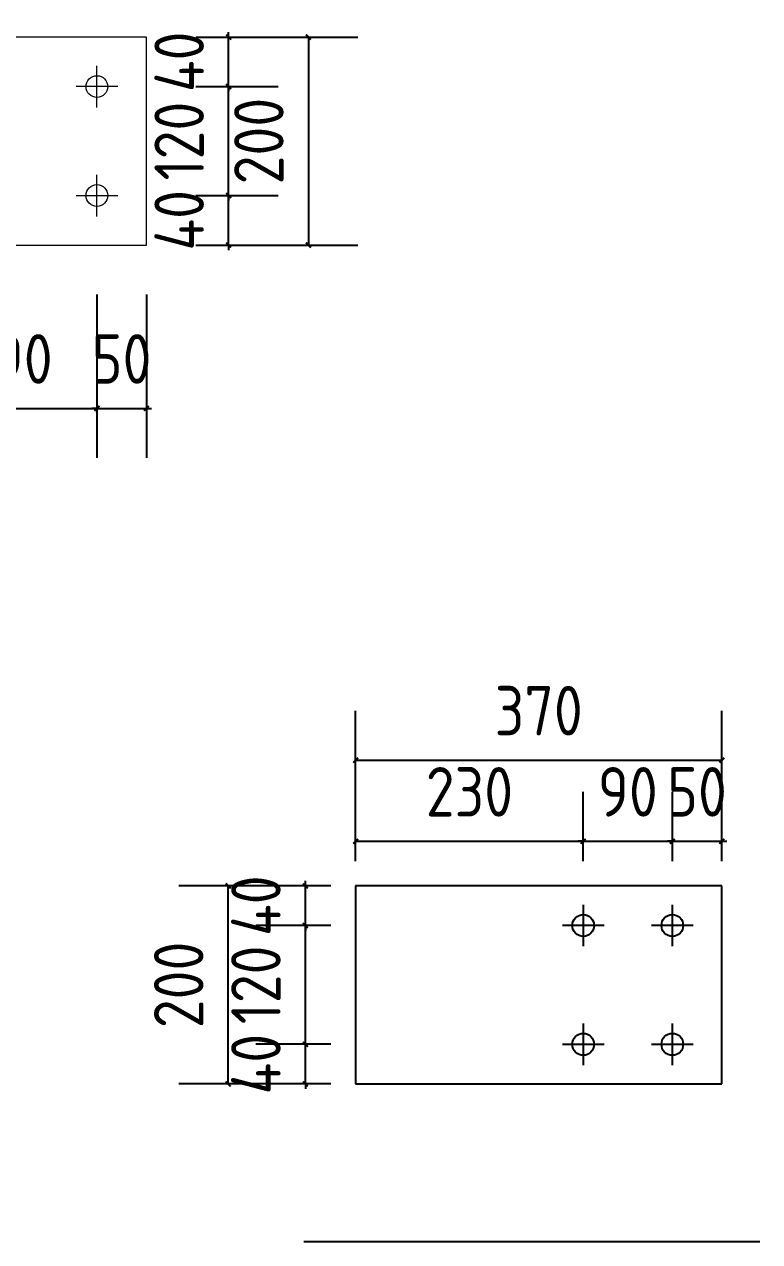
# Model space of a CAD drawing. Extents: x 411778 to 673094, y -11605 to 324395.
# Drawn here: x 490296 to 491782, y 129825 to 132284 of the extents above; entities that cross this region are included whole.
import ezdxf

# ---------------------------------------------------------------- set-up
doc = ezdxf.new("R2010")
doc.units = 0
doc.header["$LTSCALE"] = 1000
doc.header["$MEASUREMENT"] = 0
doc.styles.get("Standard").update_dxf_attribs({"font": 'gbenor.shx', "bigfont": 'gbcbig.shx'})
doc.dimstyles.get("Standard").update_dxf_attribs({"dimscale": 100, "dimtxt": 3.5, "dimasz": 1, "dimexe": 2.5, "dimexo": 3, "dimgap": 1.5, "dimtad": 1, "dimdec": 0, "dimzin": 0, "dimdsep": 46, "dimtxsty": 'Standard', "dimblk": 'ARCHTICK', "dimcen": 0.09, "dimadec": 0, "dimazin": 0, "dimtfac": 1, "dimtdec": 0, "dimtix": 1, "dimtmove": 2, "dimatfit": 3, "dimfxl": 1, "dimtolj": 1, "dimtzin": 0, "dimarcsym": 0})

# ---------------------------------------------------------------- blocks, each defined once
blk = doc.blocks.new('_ArchTick')
at = {"color": 0, "linetype": 'ByBlock', "const_width": 0.4}
blk.add_lwpolyline([(-0.5, -0.5), (0.5, 0.5)], dxfattribs=at)
blk = doc.blocks.new('*D80')
at = {"color": 3, "lineweight": -2}
for p, q in [((490143, 131737.9), (490143, 131407.9)), ((490443, 131737.9), (490443, 131407.9)), ((490143, 131507.9), (490443, 131507.9))]:
    blk.add_line(p, q, dxfattribs=at)
at = {"layer": 'Defpoints', "color": 0}
for p in [(490143, 131837.9), (490443, 131837.9), (490443, 131507.9)]:
    blk.add_point(p, dxfattribs=at)
at = {"color": 3, "lineweight": -2, "xscale": 10, "yscale": 10, "zscale": 10, "rotation": 180}
blk.add_blockref('_ArchTick', (490143, 131507.9), dxfattribs=at)
at = {"color": 3, "lineweight": -2, "xscale": 10, "yscale": 10, "zscale": 10}
blk.add_blockref('_ArchTick', (490443, 131507.9), dxfattribs=at)
at = {"color": 0, "lineweight": 15, "insert": (490293, 131607.9), "char_height": 100, "attachment_point": 5}
blk.add_mtext('\\A1;90', dxfattribs=at)
blk = doc.blocks.new('*D107')
at = {"color": 3, "lineweight": -2}
for p, q in [((490443, 131737.9), (490443, 131407.9)), ((490543, 131737.9), (490543, 131407.9)), ((490443, 131507.9), (490433, 131507.9)), ((490443, 131507.9), (490543, 131507.9)), ((490543, 131507.9), (490553, 131507.9))]:
    blk.add_line(p, q, dxfattribs=at)
at = {"layer": 'Defpoints', "color": 0}
for p in [(490443, 131837.9), (490543, 131837.9), (490543, 131507.9)]:
    blk.add_point(p, dxfattribs=at)
at = {"color": 3, "lineweight": -2, "xscale": 10, "yscale": 10, "zscale": 10}
blk.add_blockref('_ArchTick', (490443, 131507.9), dxfattribs=at)
at = {"color": 3, "lineweight": -2, "xscale": 10, "yscale": 10, "zscale": 10, "rotation": 180}
blk.add_blockref('_ArchTick', (490543, 131507.9), dxfattribs=at)
at = {"color": 0, "lineweight": 15, "insert": (490493, 131607.9), "char_height": 100, "attachment_point": 5}
blk.add_mtext('\\A1;50', dxfattribs=at)
blk = doc.blocks.new('*D90')
at = {"color": 3, "lineweight": -2}
for p, q in [((490643, 131937.9), (490809.2, 131937.9)), ((490709.2, 131937.9), (490709.2, 131947.9)), ((490709.2, 131837.9), (490709.2, 131937.9)), ((490643, 131837.9), (490809.2, 131837.9)), ((490709.2, 131837.9), (490709.2, 131827.9))]:
    blk.add_line(p, q, dxfattribs=at)
at = {"layer": 'Defpoints', "color": 0}
for p in [(490543, 131937.9), (490709.2, 131937.9), (490543, 131837.9)]:
    blk.add_point(p, dxfattribs=at)
at = {"color": 3, "lineweight": -2, "xscale": 10, "yscale": 10, "zscale": 10}
for p, rotation in [((490709.2, 131937.9), 270), ((490709.2, 131837.9), 90)]:
    blk.add_blockref('_ArchTick', p, dxfattribs=dict(at, rotation=rotation))
at = {"color": 0, "lineweight": 15, "insert": (490609.2, 131887.9), "char_height": 100, "attachment_point": 5, "rotation": 90}
blk.add_mtext('\\A1;40', dxfattribs=at)
blk = doc.blocks.new('*D91')
at = {"color": 3, "lineweight": -2}
for p, q in [((490643, 132157.9), (490809.2, 132157.9)), ((490709.2, 132157.9), (490709.2, 132167.9)), ((490709.2, 131937.9), (490709.2, 132157.9)), ((490643, 131937.9), (490809.2, 131937.9)), ((490709.2, 131937.9), (490709.2, 131927.9))]:
    blk.add_line(p, q, dxfattribs=at)
at = {"layer": 'Defpoints', "color": 0}
for p in [(490543, 132157.9), (490709.2, 132157.9), (490543, 131937.9)]:
    blk.add_point(p, dxfattribs=at)
at = {"color": 3, "lineweight": -2, "xscale": 10, "yscale": 10, "zscale": 10}
for p, rotation in [((490709.2, 132157.9), 270), ((490709.2, 131937.9), 90)]:
    blk.add_blockref('_ArchTick', p, dxfattribs=dict(at, rotation=rotation))
at = {"color": 0, "lineweight": 15, "insert": (490609.2, 132047.9), "char_height": 100, "attachment_point": 5, "rotation": 90}
blk.add_mtext('\\A1;120', dxfattribs=at)
blk = doc.blocks.new('*D92')
at = {"color": 3, "lineweight": -2}
for p, q in [((490643, 132257.9), (490809.2, 132257.9)), ((490709.2, 132257.9), (490709.2, 132267.9)), ((490709.2, 132157.9), (490709.2, 132257.9)), ((490643, 132157.9), (490809.2, 132157.9)), ((490709.2, 132157.9), (490709.2, 132147.9))]:
    blk.add_line(p, q, dxfattribs=at)
at = {"layer": 'Defpoints', "color": 0}
for p in [(490543, 132257.9), (490709.2, 132257.9), (490543, 132157.9)]:
    blk.add_point(p, dxfattribs=at)
at = {"color": 3, "lineweight": -2, "xscale": 10, "yscale": 10, "zscale": 10}
for p, rotation in [((490709.2, 132257.9), 270), ((490709.2, 132157.9), 90)]:
    blk.add_blockref('_ArchTick', p, dxfattribs=dict(at, rotation=rotation))
at = {"color": 0, "lineweight": 15, "insert": (490609.2, 132207.9), "char_height": 100, "attachment_point": 5, "rotation": 90}
blk.add_mtext('\\A1;40', dxfattribs=at)
blk = doc.blocks.new('*D93')
at = {"color": 3, "lineweight": -2}
for p, q in [((490643, 132257.9), (490970.3, 132257.9)), ((490870.3, 132257.9), (490870.3, 131837.9)), ((490643, 131837.9), (490970.3, 131837.9))]:
    blk.add_line(p, q, dxfattribs=at)
at = {"layer": 'Defpoints', "color": 0}
for p in [(490543, 132257.9), (490543, 131837.9), (490870.3, 131837.9)]:
    blk.add_point(p, dxfattribs=at)
at = {"color": 3, "lineweight": -2, "xscale": 10, "yscale": 10, "zscale": 10}
for p, rotation in [((490870.3, 132257.9), 90), ((490870.3, 131837.9), 270)]:
    blk.add_blockref('_ArchTick', p, dxfattribs=dict(at, rotation=rotation))
at = {"color": 0, "lineweight": 15, "insert": (490770.3, 132047.9), "char_height": 100, "attachment_point": 5, "rotation": 90}
blk.add_mtext('\\A1;200', dxfattribs=at)
blk = doc.blocks.new('*D119')
at = {"color": 3, "lineweight": -2}
for p, q in [((490864.3, 130223.6), (490864.3, 130233.6)), ((490915.8, 130223.6), (490764.3, 130223.6)), ((490864.3, 130143.6), (490864.3, 130223.6)), ((490915.8, 130143.6), (490764.3, 130143.6)), ((490864.3, 130143.6), (490864.3, 130133.6))]:
    blk.add_line(p, q, dxfattribs=at)
at = {"layer": 'Defpoints', "color": 0}
for p in [(490864.3, 130223.6), (490965.8, 130223.6), (490965.8, 130143.6)]:
    blk.add_point(p, dxfattribs=at)
at = {"color": 3, "lineweight": -2, "xscale": 10, "yscale": 10, "zscale": 10}
for p, rotation in [((490864.3, 130223.6), 270), ((490864.3, 130143.6), 90)]:
    blk.add_blockref('_ArchTick', p, dxfattribs=dict(at, rotation=rotation))
at = {"color": 0, "insert": (490764.3, 130183.6), "char_height": 100, "attachment_point": 5, "rotation": 90}
blk.add_mtext('\\A1;40', dxfattribs=at)
blk = doc.blocks.new('*D101')
at = {"color": 3, "lineweight": -2}
for p, q in [((490915.8, 130463.6), (490764.3, 130463.6)), ((490864.3, 130223.6), (490864.3, 130463.6)), ((490915.8, 130223.6), (490764.3, 130223.6))]:
    blk.add_line(p, q, dxfattribs=at)
at = {"layer": 'Defpoints', "color": 0}
for p in [(490864.3, 130463.6), (490965.8, 130463.6), (490965.8, 130223.6)]:
    blk.add_point(p, dxfattribs=at)
at = {"color": 3, "lineweight": -2, "xscale": 10, "yscale": 10, "zscale": 10}
for p, rotation in [((490864.3, 130463.6), 90), ((490864.3, 130223.6), 270)]:
    blk.add_blockref('_ArchTick', p, dxfattribs=dict(at, rotation=rotation))
at = {"color": 0, "insert": (490764.3, 130343.6), "char_height": 100, "attachment_point": 5, "rotation": 90}
blk.add_mtext('\\A1;120', dxfattribs=at)
blk = doc.blocks.new('*D120')
at = {"color": 3, "lineweight": -2}
for p, q in [((490864.3, 130543.6), (490864.3, 130553.6)), ((490915.8, 130543.6), (490764.3, 130543.6)), ((490864.3, 130463.6), (490864.3, 130543.6)), ((490915.8, 130463.6), (490764.3, 130463.6)), ((490864.3, 130463.6), (490864.3, 130453.6))]:
    blk.add_line(p, q, dxfattribs=at)
at = {"layer": 'Defpoints', "color": 0}
for p in [(490864.3, 130543.6), (490965.8, 130543.6), (490965.8, 130463.6)]:
    blk.add_point(p, dxfattribs=at)
at = {"color": 3, "lineweight": -2, "xscale": 10, "yscale": 10, "zscale": 10}
for p, rotation in [((490864.3, 130543.6), 270), ((490864.3, 130463.6), 90)]:
    blk.add_blockref('_ArchTick', p, dxfattribs=dict(at, rotation=rotation))
at = {"color": 0, "insert": (490764.3, 130503.6), "char_height": 100, "attachment_point": 5, "rotation": 90}
blk.add_mtext('\\A1;40', dxfattribs=at)
blk = doc.blocks.new('*D102')
at = {"color": 3, "lineweight": -2}
for p, q in [((490965.8, 130593.6), (490965.8, 130733.6)), ((491425.8, 130593.6), (491425.8, 130733.6)), ((490965.8, 130633.6), (491425.8, 130633.6))]:
    blk.add_line(p, q, dxfattribs=at)
at = {"layer": 'Defpoints', "color": 0}
for p in [(491425.8, 130633.6), (490965.8, 130543.6), (491425.8, 130543.6)]:
    blk.add_point(p, dxfattribs=at)
at = {"color": 3, "lineweight": -2, "xscale": 10, "yscale": 10, "zscale": 10, "rotation": 180}
blk.add_blockref('_ArchTick', (490965.8, 130633.6), dxfattribs=at)
at = {"color": 3, "lineweight": -2, "xscale": 10, "yscale": 10, "zscale": 10}
blk.add_blockref('_ArchTick', (491425.8, 130633.6), dxfattribs=at)
at = {"color": 0, "insert": (491195.8, 130733.6), "char_height": 100, "attachment_point": 5}
blk.add_mtext('\\A1;230', dxfattribs=at)
blk = doc.blocks.new('*D103')
at = {"color": 3, "lineweight": -2}
for p, q in [((491425.8, 130593.6), (491425.8, 130733.6)), ((491605.8, 130593.6), (491605.8, 130733.6)), ((491425.8, 130633.6), (491415.8, 130633.6)), ((491425.8, 130633.6), (491605.8, 130633.6)), ((491605.8, 130633.6), (491615.8, 130633.6))]:
    blk.add_line(p, q, dxfattribs=at)
at = {"layer": 'Defpoints', "color": 0}
for p in [(491605.8, 130633.6), (491425.8, 130543.6), (491605.8, 130543.6)]:
    blk.add_point(p, dxfattribs=at)
at = {"color": 3, "lineweight": -2, "xscale": 10, "yscale": 10, "zscale": 10}
blk.add_blockref('_ArchTick', (491425.8, 130633.6), dxfattribs=at)
at = {"color": 3, "lineweight": -2, "xscale": 10, "yscale": 10, "zscale": 10, "rotation": 180}
blk.add_blockref('_ArchTick', (491605.8, 130633.6), dxfattribs=at)
at = {"color": 0, "insert": (491515.8, 130733.6), "char_height": 100, "attachment_point": 5}
blk.add_mtext('\\A1;90', dxfattribs=at)
blk = doc.blocks.new('*D121')
at = {"color": 3, "lineweight": -2}
for p, q in [((491605.8, 130593.6), (491605.8, 130733.6)), ((491705.8, 130593.6), (491705.8, 130733.6)), ((491605.8, 130633.6), (491595.8, 130633.6)), ((491605.8, 130633.6), (491705.8, 130633.6)), ((491705.8, 130633.6), (491715.8, 130633.6))]:
    blk.add_line(p, q, dxfattribs=at)
at = {"layer": 'Defpoints', "color": 0}
for p in [(491705.8, 130633.6), (491605.8, 130543.6), (491705.8, 130543.6)]:
    blk.add_point(p, dxfattribs=at)
at = {"color": 3, "lineweight": -2, "xscale": 10, "yscale": 10, "zscale": 10}
blk.add_blockref('_ArchTick', (491605.8, 130633.6), dxfattribs=at)
at = {"color": 3, "lineweight": -2, "xscale": 10, "yscale": 10, "zscale": 10, "rotation": 180}
blk.add_blockref('_ArchTick', (491705.8, 130633.6), dxfattribs=at)
at = {"color": 0, "insert": (491655.8, 130733.6), "char_height": 100, "attachment_point": 5}
blk.add_mtext('\\A1;50', dxfattribs=at)
blk = doc.blocks.new('*D122')
at = {"color": 3, "lineweight": -2}
for p, q in [((490915.8, 130543.6), (490608.3, 130543.6)), ((490708.3, 130143.6), (490708.3, 130543.6)), ((490915.8, 130143.6), (490608.3, 130143.6))]:
    blk.add_line(p, q, dxfattribs=at)
at = {"layer": 'Defpoints', "color": 0}
for p in [(490708.3, 130543.6), (490965.8, 130543.6), (490965.8, 130143.6)]:
    blk.add_point(p, dxfattribs=at)
at = {"color": 3, "lineweight": -2, "xscale": 10, "yscale": 10, "zscale": 10}
for p, rotation in [((490708.3, 130543.6), 90), ((490708.3, 130143.6), 270)]:
    blk.add_blockref('_ArchTick', p, dxfattribs=dict(at, rotation=rotation))
at = {"color": 0, "insert": (490608.3, 130343.6), "char_height": 100, "attachment_point": 5, "rotation": 90}
blk.add_mtext('\\A1;200', dxfattribs=at)
blk = doc.blocks.new('*D123')
at = {"color": 3, "lineweight": -2}
for p, q in [((490965.8, 130593.6), (490965.8, 130897.5)), ((491705.8, 130593.6), (491705.8, 130897.5)), ((490965.8, 130797.5), (491705.8, 130797.5))]:
    blk.add_line(p, q, dxfattribs=at)
at = {"layer": 'Defpoints', "color": 0}
for p in [(491705.8, 130797.5), (490965.8, 130543.6), (491705.8, 130543.6)]:
    blk.add_point(p, dxfattribs=at)
at = {"color": 3, "lineweight": -2, "xscale": 10, "yscale": 10, "zscale": 10, "rotation": 180}
blk.add_blockref('_ArchTick', (490965.8, 130797.5), dxfattribs=at)
at = {"color": 3, "lineweight": -2, "xscale": 10, "yscale": 10, "zscale": 10}
blk.add_blockref('_ArchTick', (491705.8, 130797.5), dxfattribs=at)
at = {"color": 0, "insert": (491335.8, 130897.5), "char_height": 100, "attachment_point": 5}
blk.add_mtext('\\A1;370', dxfattribs=at)

msp = doc.modelspace()

# ---------------------------------------------------------------- linework, layer by layer
at = {"lineweight": 15}
for p, q in [((490543, 132257.9), (489543, 132257.9)), ((490543, 131837.9), (490543, 132257.9)), ((490443, 132115.9), (490443, 132199.9)), ((490485, 132157.9), (490401, 132157.9)), ((490443, 131895.9), (490443, 131979.9)), ((490401, 131937.9), (490485, 131937.9)), ((489543, 131837.9), (490543, 131837.9))]:
    msp.add_line(p, q, dxfattribs=at)
for p, q in [((490965.8, 130543.6), (490965.8, 130143.6)), ((491705.8, 130543.6), (490965.8, 130543.6)), ((491705.8, 130143.6), (491705.8, 130543.6)), ((491425.8, 130505.6), (491425.8, 130421.6)), ((491605.8, 130421.6), (491605.8, 130505.6)), ((491467.8, 130463.6), (491383.8, 130463.6)), ((491647.8, 130463.6), (491563.8, 130463.6)), ((491425.8, 130265.6), (491425.8, 130181.6)), ((491605.8, 130181.6), (491605.8, 130265.6)), ((491383.8, 130223.6), (491467.8, 130223.6)), ((491563.8, 130223.6), (491647.8, 130223.6)), ((490965.8, 130143.6), (491705.8, 130143.6)), ((490860.8, 129825.1), (491782.3, 129825.1))]:
    msp.add_line(p, q)
for centre in [(490443, 132157.9), (490443, 131937.9)]:
    msp.add_circle(centre, 22, dxfattribs=at)
for centre in [(491425.8, 130463.6), (491605.8, 130463.6), (491425.8, 130223.6), (491605.8, 130223.6)]:
    msp.add_circle(centre, 22)

# ---------------------------------------------------------------- dimensions: what is measured, and where the dimension line sits
for base, p1, p2, text, picture, middle in [((490709.2, 132257.9), (490543, 132157.9), (490543, 132257.9), '40', '*D92', (490609.2, 132207.9)), ((490709.2, 132157.9), (490543, 131937.9), (490543, 132157.9), '120', '*D91', (490609.2, 132047.9)), ((490709.2, 131937.9), (490543, 131837.9), (490543, 131937.9), '40', '*D90', (490609.2, 131887.9))]:
    dim = msp.add_linear_dim(base=base, p1=p1, p2=p2, angle=90, text=text, dimstyle='Standard', override={"dimtxt": 1, "dimasz": 0.1, "dimexe": 1, "dimexo": 1, "dimgap": 0.5, "dimlfac": 0.5, "dimclrd": 3, "dimclre": 3}, dxfattribs=at)
    dim.commit()
    dim.dimension.update_dxf_attribs({"geometry": picture, "text_midpoint": middle})
dim = msp.add_aligned_dim(p1=(490543, 132257.9), p2=(490543, 131837.9), distance=327.3, text='200', dimstyle='Standard', override={"dimtxt": 1, "dimasz": 0.1, "dimexe": 1, "dimexo": 1, "dimgap": 0.5, "dimlfac": 0.5, "dimclrd": 3, "dimclre": 3}, dxfattribs=at)
dim.commit()
dim.dimension.update_dxf_attribs({"geometry": '*D93', "text_midpoint": (490770.3, 132047.9)})
dim = msp.add_linear_dim(base=(490443, 131507.9), p1=(490143, 131837.9), p2=(490443, 131837.9), text='90', dimstyle='Standard', override={"dimtxt": 1, "dimasz": 0.1, "dimexe": 1, "dimexo": 1, "dimgap": 0.5, "dimlfac": 0.5, "dimclrd": 3, "dimclre": 3}, dxfattribs=at)
dim.commit()
dim.dimension.update_dxf_attribs({"geometry": '*D80', "text_midpoint": (490293, 131607.9)})
dim = msp.add_linear_dim(base=(490543, 131507.9), p1=(490443, 131837.9), p2=(490543, 131837.9), dimstyle='Standard', override={"dimtxt": 1, "dimasz": 0.1, "dimexe": 1, "dimexo": 1, "dimgap": 0.5, "dimlfac": 0.5, "dimclrd": 3, "dimclre": 3}, dxfattribs=at)
dim.commit()
dim.dimension.update_dxf_attribs({"geometry": '*D107', "text_midpoint": (490493, 131607.9)})
for p1, p2, distance, picture, middle in [((490965.8, 130543.6), (491705.8, 130543.6), 253.9, '*D123', (491335.8, 130897.5)), ((490965.8, 130143.6), (490965.8, 130543.6), 257.5, '*D122', (490608.3, 130343.6))]:
    dim = msp.add_aligned_dim(p1=p1, p2=p2, distance=distance, dimstyle='Standard', override={"dimtxt": 1, "dimasz": 0.1, "dimexe": 1, "dimexo": 0.5, "dimgap": 0.5, "dimlfac": 0.5, "dimclrd": 3, "dimclre": 3})
    dim.commit()
    dim.dimension.update_dxf_attribs({"geometry": picture, "text_midpoint": middle})
for base, p1, p2, picture, middle in [((491425.8, 130633.6), (490965.8, 130543.6), (491425.8, 130543.6), '*D102', (491195.8, 130733.6)), ((491605.8, 130633.6), (491425.8, 130543.6), (491605.8, 130543.6), '*D103', (491515.8, 130733.6)), ((491705.8, 130633.6), (491605.8, 130543.6), (491705.8, 130543.6), '*D121', (491655.8, 130733.6))]:
    dim = msp.add_linear_dim(base=base, p1=p1, p2=p2, dimstyle='Standard', override={"dimtxt": 1, "dimasz": 0.1, "dimexe": 1, "dimexo": 0.5, "dimgap": 0.5, "dimlfac": 0.5, "dimclrd": 3, "dimclre": 3})
    dim.commit()
    dim.dimension.update_dxf_attribs({"geometry": picture, "text_midpoint": middle})
for base, p1, p2, picture, middle in [((490864.3, 130543.6), (490965.8, 130463.6), (490965.8, 130543.6), '*D120', (490764.3, 130503.6)), ((490864.3, 130463.6), (490965.8, 130223.6), (490965.8, 130463.6), '*D101', (490764.3, 130343.6)), ((490864.3, 130223.6), (490965.8, 130143.6), (490965.8, 130223.6), '*D119', (490764.3, 130183.6))]:
    dim = msp.add_linear_dim(base=base, p1=p1, p2=p2, angle=90, dimstyle='Standard', override={"dimtxt": 1, "dimasz": 0.1, "dimexe": 1, "dimexo": 0.5, "dimgap": 0.5, "dimlfac": 0.5, "dimclrd": 3, "dimclre": 3})
    dim.commit()
    dim.dimension.update_dxf_attribs({"geometry": picture, "text_midpoint": middle})

doc.saveas('drawing.dxf')
